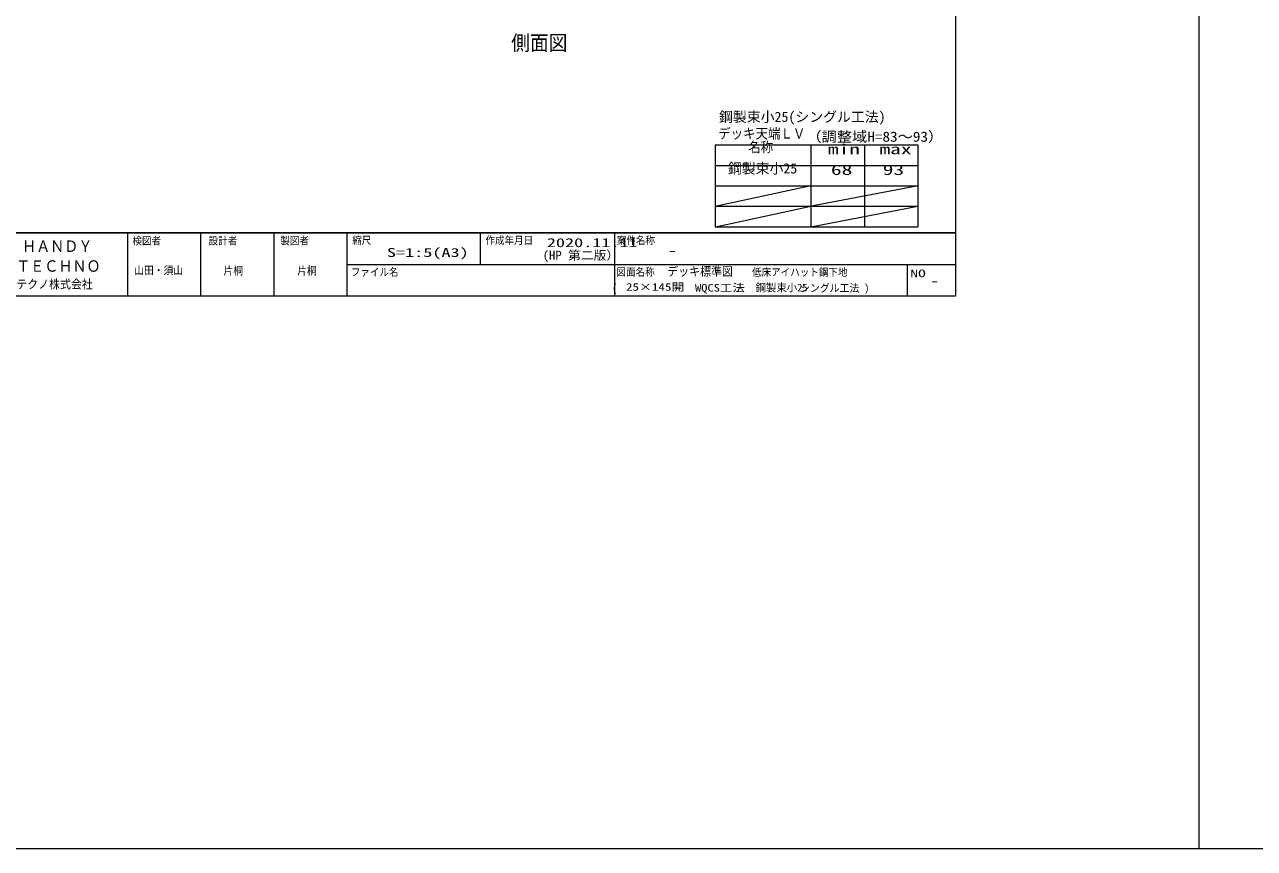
# Model space of a CAD drawing. Units: millimetres, scale not verified. Extents: x -4750 to 4750, y -3000 to 3000.
# Drawn here: x -1456 to -193, y -3000 to -2154 of the extents above; entities that cross this region are included whole.
import ezdxf
from ezdxf.enums import TextEntityAlignment as Align

# ---------------------------------------------------------------- set-up
doc = ezdxf.new("R2010")
doc.units = ezdxf.units.MM
doc.header["$LTSCALE"] = 5
for name, color, linetype, lineweight in [('0-3_一般', 7, 'Continuous', 9), ('0-4_0', 7, 'Continuous', 9), ('0-5_図枠', 7, 'Continuous', 9), ('0-6_文字', 7, 'Continuous', 9)]:
    doc.layers.add(name, color=color, linetype=linetype, lineweight=lineweight)
doc.styles.add('ＭＳ ゴシック', font='')
doc.styles.get('ＭＳ ゴシック').set_extended_font_data('MS Gothic')

# ---------------------------------------------------------------- blocks, each defined once
blk = doc.blocks.new('グループ-378-1')
at = {"layer": '0-5_図枠'}
blk.add_lwpolyline([(-220.8, -66040), (-106.2, -66040), (-46.2, -66100.5), (-46.2, -66679.5), (-106.2, -66740), (-220.8, -66740), (-280.9, -66679.5), (-280.9, -66521.1), (-511.5, -66521.1), (-511.4, -66679.5), (-571.5, -66740), (-686.1, -66740), (-746.1, -66679.5), (-746.2, -66100.5), (-686.1, -66040), (-571.5, -66040), (-511.5, -66100.5), (-511.5, -66259), (-280.9, -66259), (-280.9, -66100.5)], close=True, dxfattribs=at)
at = {"layer": '0-5_図枠', "style": 'ＭＳ ゴシック', "width": 0.9}
for s, height, p in [('ＨＡＮＤＹ', 235.1, (234.9, -66359)), ('ＴＥＣＨＮＯ', 235.1, (113.5, -66767)), ('ハンディテクノ株式会社', 182.8, (-782.8, -67097.2))]:
    blk.add_text(s, height=height, dxfattribs=at).set_placement(p, align=Align.BOTTOM_LEFT)
blk = doc.blocks.new('シンボル-38')
at = {"layer": '0-5_図枠', "style": 'ＭＳ ゴシック'}
for s, width, p in [('2020.11.11', 1.5, (70.5, 65.9)), ('(HP 第二版）', 1.05, (-15.3, -192.7))]:
    blk.add_text(s, height=182.8, dxfattribs=dict(at, width=width)).set_placement(p, align=Align.BOTTOM_LEFT)

msp = doc.modelspace()

# ---------------------------------------------------------------- linework, layer by layer
at = {"layer": '0-3_一般'}
for p, q in [((-746.637, -2277.184), (-746.637, -2361.184)), ((-648.475, -2277.184), (-648.475, -2361.184)), ((-648.475, -2277.184), (-648.475, -2361.184)), ((-648.475, -2277.184), (-648.475, -2361.184)), ((-593.408, -2277.184), (-593.408, -2361.184)), ((-593.408, -2277.184), (-593.408, -2361.184)), ((-746.637, -2298.184), (-538.475, -2298.184)), ((-746.637, -2298.184), (-538.475, -2298.184)), ((-746.637, -2298.184), (-538.475, -2298.184)), ((-746.637, -2319.184), (-538.475, -2319.184)), ((-746.637, -2340.184), (-649.955, -2319.184)), ((-746.637, -2319.184), (-538.475, -2319.184)), ((-746.637, -2319.184), (-538.475, -2319.184)), ((-649.955, -2340.184), (-539.955, -2319.184)), ((-746.637, -2340.184), (-538.475, -2340.184)), ((-746.475, -2361.184), (-648.475, -2340.184)), ((-648.475, -2361.184), (-538.475, -2340.184)), ((-746.637, -2361.184), (-538.475, -2361.184)), ((-746.637, -2361.184), (-538.475, -2361.184))]:
    msp.add_line(p, q, dxfattribs=at)
msp.add_lwpolyline([(-746.637, -2277.184), (-538.475, -2277.184), (-538.475, -2361.184)], dxfattribs=at)
at = {"layer": '0-4_0'}
for p, q in [((-250, 2999.999), (-250, -3000.001)), ((-4750, -3000), (4750, -2999.999))]:
    msp.add_line(p, q, dxfattribs=at)
at = {"layer": '0-5_図枠'}
for p, q in [((-1350, -2367.501), (-1350, -2432.501)), ((-1275, -2367.501), (-1275, -2432.501)), ((-1200, -2367.501), (-1200, -2432.501)), ((-1125, -2367.501), (-1125, -2432.501)), ((-987.5, -2400.001), (-987.5, -2367.501)), ((-850, -2367.501), (-850, -2432.501)), ((-1125, -2400.001), (-850, -2400.001)), ((-850, -2400.001), (-500, -2400.001)), ((-549.45, -2400.001), (-549.45, -2432.501))]:
    msp.add_line(p, q, dxfattribs=at)
for points in [[(-2500, -1067.501), (-500, -1067.501), (-500, -2367.501), (-2500, -2367.501)], [(-2500, -2367.501), (-500, -2367.501), (-500, -2432.501), (-2500, -2432.501)]]:
    msp.add_lwpolyline(points, close=True, dxfattribs=at)

# ---------------------------------------------------------------- block references
at = {"layer": '0-4_0', "xscale": 0.05, "yscale": 0.05}
msp.add_blockref('シンボル-38', (-923.05, -2388.238), dxfattribs=at)
at = {"layer": '0-5_図枠', "xscale": 0.05, "yscale": 0.05}
msp.add_blockref('グループ-378-1', (-1470, 927.316), dxfattribs=at)

# ---------------------------------------------------------------- texts
at = {"layer": '0-3_一般', "style": 'ＭＳ ゴシック'}
msp.add_text('鋼製束小25(シングル工法)', height=10.45, dxfattribs=at).set_placement((-742.747, -2256.682), align=Align.BOTTOM_LEFT)
for s, width, p in [('デッキ天端ＬＶ', 0.9, (-743.574, -2273.79)), ('（調整域H=83～93）', 1.1, (-653.01, -2277.056))]:
    msp.add_text(s, height=10.41, dxfattribs=dict(at, width=width)).set_placement(p, align=Align.BOTTOM_LEFT)
at = {"layer": '0-4_0', "style": 'ＭＳ ゴシック'}
for s, width, p in [('名称', 0.9, (-712.814, -2287.752)), ('min', 1.55, (-631.039, -2289.888)), ('max', 1.55, (-578.032, -2289.884)), ('68', 1.55, (-627.843, -2311.14)), ('93', 1.55, (-574.664, -2311.14))]:
    msp.add_text(s, height=10.41, dxfattribs=dict(at, width=width)).set_placement(p, align=Align.BOTTOM_LEFT)
msp.add_text('鋼製束小25', height=10.45, dxfattribs=at).set_placement((-733.667, -2309.651), align=Align.BOTTOM_LEFT)
at = {"layer": '0-5_図枠', "style": 'ＭＳ ゴシック'}
for s, height, width, p in [('検図者', 7.771, 0.9, (-1345.01, -2381.907)), ('設計者', 7.771, 0.9, (-1266.75, -2381.907)), ('製図者', 7.771, 0.9, (-1193.11, -2381.742)), ('縮尺', 7.771, 0.9, (-1119.369, -2381.451)), ('作成年月日', 7.771, 0.9, (-982.536, -2381.451)), ('案件名称', 7.771, 0.9, (-847.702, -2381.451)), ('S=1:5(A3)', 9.142, 1.5, (-1083.737, -2395.057)), ('-', 9.142, 1.5, (-795.364, -2392.845)), ('山田・須山', 8.167, 0.9, (-1343.166, -2412.624)), ('片桐', 8.167, 0.9, (-1251.516, -2413.012)), ('片桐', 8.167, 0.9, (-1175.826, -2413.012)), ('ファイル名', 7.771, 0.9, (-1120.773, -2414.075)), ('図面名称', 7.771, 0.9, (-848.074, -2413.951)), (' デッキ標準図', 9.142, 0.9, (-801.486, -2414.433)), ('低床アイハット鋼下地', 7.771, 0.9, (-708.811, -2414.182)), ('NO', 7.836, 1.5, (-546.391, -2415.465)), ('(  \u3000   \u3000\u3000・ \u3000\u3000\u3000\u3000\u3000・ \u3000\u3000\u3000\u3000\u3000シングル工法 )', 7.836, 0.95, (-852.436, -2430.476)), ('25×145開', 7.836, 1.25, (-838.239, -2429.412)), ('WQCS工法', 7.836, 1.2, (-767.421, -2430.266)), ('-', 9.142, 1.5, (-526.072, -2424.183))]:
    msp.add_text(s, height=height, dxfattribs=dict(at, width=width)).set_placement(p, align=Align.BOTTOM_LEFT)
msp.add_text('鋼製束小25', height=7.836, dxfattribs=at).set_placement((-705.238, -2430.059), align=Align.BOTTOM_LEFT)
at = {"layer": '0-6_文字', "style": 'ＭＳ ゴシック', "width": 0.9}
msp.add_text('側面図', height=15.69, dxfattribs=at).set_placement((-956.154, -2184.865), align=Align.BOTTOM_LEFT)
msp.add_text('側面図', height=15.69, dxfattribs=at).set_placement((-956.154, -2184.865), align=Align.BOTTOM_LEFT)
msp.add_text('側面図', height=15.69, dxfattribs=at).set_placement((-956.154, -2184.865), align=Align.BOTTOM_LEFT)

doc.saveas('drawing.dxf')
